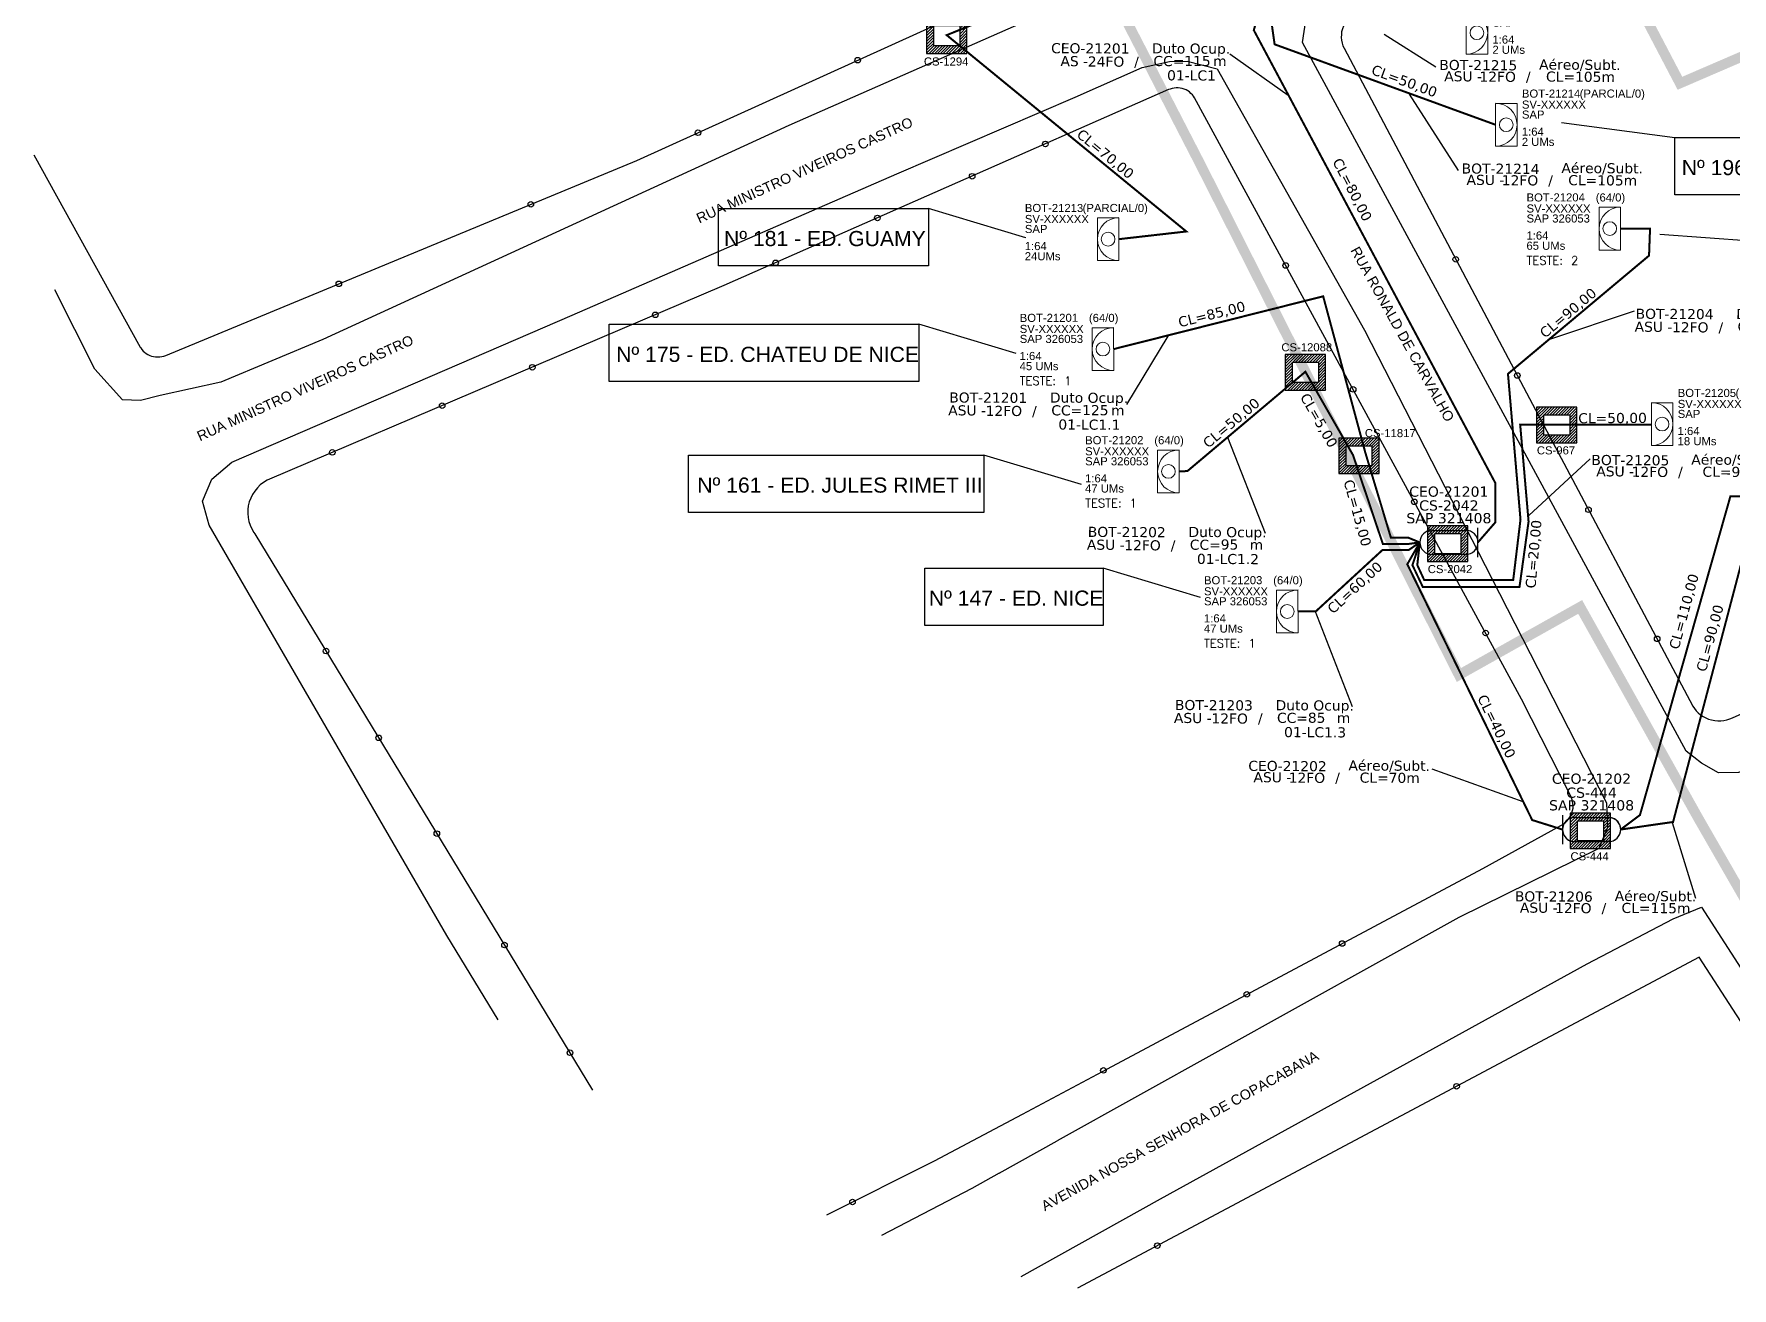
# Model space of a CAD drawing. Extents: x 31872 to 38560, y -10719 to -1519.
# Drawn here: x 33654 to 35336, y -10719 to -9476 of the extents above; entities that cross this region are included whole.
import ezdxf
from ezdxf.enums import TextEntityAlignment as Align

# ---------------------------------------------------------------- set-up
doc = ezdxf.new("R2010")
doc.units = ezdxf.units.DM
doc.header["$MEASUREMENT"] = 0
doc.header["$PDMODE"] = 33
doc.header["$PDSIZE"] = 1e-05
for name, color, linetype in [('10.0-Cartográfico', 252, 'Continuous'), ('10.1-Caixas Subterrâneas', 5, 'Continuous'), ('20.4-CEOS', 1, 'Continuous'), ('20.5-CEO', 1, 'Continuous'), ('CAP a instalar', 1, 'Continuous'), ('celulas gpon', 7, 'Continuous'), ('label_cabos', 7, 'Continuous'), ('Legenda', 1, 'Continuous'), ('Segmento de Logradouro Texto', 238, 'Continuous')]:
    doc.layers.add(name, color=color, linetype=linetype)
doc.layers.add("20.0-LEGENDA DOS CDO'S", color=1, linetype='Continuous', lineweight=0)
doc.layers.add('20.1-CDO_INTERIOR', color=1, linetype='Continuous', lineweight=0)
doc.layers.add('EXTRA', color=50, linetype='Continuous', plot=False)
doc.styles.add('ARIAL', font='arial.ttf')
doc.styles.add('DIGICADE', font='arial.ttf')
doc.styles.add('ROMANS', font='romans.shx')
doc.styles.add('siredit', font='verdana.ttf')
doc.linetypes.add('FENCELINE1', pattern='A,0.25,-0.1,[133,ltypeshp.shx,S=0.1,R=0,X=-0.1,Y=0],-0.1,1', length=1.45)
doc.dimstyles.new('CC', dxfattribs={"dimtxt": 1, "dimasz": 2, "dimexe": 0.18, "dimexo": 0.0625, "dimgap": 0.09, "dimtad": 0, "dimdec": 0, "dimrnd": 1, "dimzin": 0, "dimdsep": 46, "dimtxsty": 'siredit', "dimblk": 'NONE', "dimcen": 0, "dimse1": 1, "dimse2": 1, "dimsd1": 1, "dimsd2": 1, "dimclrt": 7, "dimadec": 0, "dimazin": 0, "dimtfac": 1, "dimtdec": 0, "dimtofl": 0, "dimtmove": 0, "dimatfit": 3, "dimfxl": 0, "dimtolj": 1, "dimtzin": 0, "dimarcsym": 0})
doc.dimstyles.new('CL', dxfattribs={"dimtxt": 1, "dimasz": 2, "dimexe": 0.18, "dimexo": 0.0625, "dimgap": 0.09, "dimtad": 0, "dimdec": 0, "dimrnd": 1, "dimzin": 0, "dimdsep": 46, "dimtxsty": 'siredit', "dimblk": 'NONE', "dimcen": 0, "dimse1": 1, "dimse2": 1, "dimsd1": 1, "dimsd2": 1, "dimclrt": 7, "dimadec": 0, "dimazin": 0, "dimtfac": 1, "dimtdec": 0, "dimtofl": 0, "dimtmove": 0, "dimatfit": 3, "dimfxl": 0, "dimtolj": 1, "dimtzin": 0, "dimarcsym": 0})

# ---------------------------------------------------------------- blocks, each defined once
blk = doc.blocks.new('DV')
at = {"linetype": 'Continuous'}
blk.add_circle((0, 0), 0.00000275, dxfattribs=at)
blk = doc.blocks.new('CDOI_CT_ESQ')
at = {"layer": '20.1-CDO_INTERIOR', "color": 8, "lineweight": 18}
blk.add_lwpolyline([(-2.12, -2.13), (-2.12, 2.12), (0, 2.12), (0.01, -2.13)], close=True, dxfattribs=at)
blk.add_circle((-1.06, 0), 0.68, dxfattribs=at)
blk.add_arc((0.01, 0), 2.13, 90.0276, 270.0276, dxfattribs=at)
at = {"layer": "20.0-LEGENDA DOS CDO'S", "color": 8, "style": 'ARIAL'}
for tag, p in [('CDO_N', (-9.3, 2.69)), ('SURVEY', (-9.3, 1.6)), ('SAP', (-9.3, 0.61)), ('1:XX', (-9.31, -1.08)), ('UMS', (-9.31, -2.09))]:
    blk.add_attdef(tag, p, '', height=0.8, rotation=359.9724, dxfattribs=at)
blk.add_attdef('FIBRAS_UTILIZADAS', text='', height=0.8, rotation=359.9724, dxfattribs=at).set_placement((-1.59, 2.69), align=Align.CENTER)
blk = doc.blocks.new('CDOI_CT_DRT')
at = {"layer": '20.1-CDO_INTERIOR', "color": 8, "lineweight": 18}
blk.add_lwpolyline([(2.13, -2.13), (2.13, 2.12), (0, 2.12), (0, -2.13)], close=True, dxfattribs=at)
blk.add_circle((1.06, 0), 0.68, dxfattribs=at)
blk.add_arc((0, 0), 2.13, 269.9724, 89.9724, dxfattribs=at)
at = {"layer": "20.0-LEGENDA DOS CDO'S", "color": 8, "style": 'ARIAL'}
for tag, p in [('CDO_N', (2.61, 2.69)), ('SURVEY', (2.61, 1.6)), ('SAP', (2.61, 0.61)), ('1:XX', (2.6, -1.08)), ('UMS', (2.6, -2.09))]:
    blk.add_attdef(tag, p, '', height=0.8, rotation=359.9724, dxfattribs=at)
blk.add_attdef('FIBRAS_UTILIZADAS', text='', height=0.8, rotation=359.9724, dxfattribs=at).set_placement((10.32, 2.69), align=Align.CENTER)
blk = doc.blocks.new('Inst CDOI-64')
at = {"layer": '20.1-CDO_INTERIOR', "color": 1, "lineweight": 18}
blk.add_lwpolyline([(-2.12, -2.13), (-2.12, 2.12), (0, 2.12), (0.01, -2.13)], close=True, dxfattribs=at)
blk.add_circle((-1.06, 0), 0.68, dxfattribs=at)
blk.add_arc((0.01, 0), 2.13, 90.0276, 270.0276, dxfattribs=at)
at = {"layer": "20.0-LEGENDA DOS CDO'S", "style": 'ARIAL'}
for tag, p, rotation in [('FID', (-9.3, 2.69), 0.118), ('SURVEY', (-9.3, 1.6), 359.9724), ('SAP', (-9.3, 0.61), 359.9724), ('1:XX', (-9.31, -1.08), 359.9724), ('UMS', (-9.31, -2.09), 359.9724)]:
    blk.add_attdef(tag, p, '', height=0.8, rotation=rotation, dxfattribs=at)
at = {"layer": "20.0-LEGENDA DOS CDO'S"}
for tag, p, style, flags in [('ID_ATIVIDADE', (-9.3, 3.78), 'ARIAL', 3), ('FATOR', (-1.5, 3.78), 'ARIAL', 1), ('QTDE', (-9.18, -3.66), 'DIGICADE', 3)]:
    blk.add_attdef(tag, p, '', height=0.8, rotation=0.118, dxfattribs=dict(at, style=style, flags=flags))
at = {"layer": "20.0-LEGENDA DOS CDO'S", "style": 'ARIAL'}
blk.add_attdef('FIBRAS_UTILIZADAS', text='', height=0.8, rotation=359.9724, dxfattribs=at).set_placement((-0.99, 2.69), align=Align.CENTER)
blk = doc.blocks.new('Teste  FTTH')
at = {"color": 0, "lineweight": 0, "style": 'ROMANS'}
for tag, p in [('TESTE', (-2.302, -0.29)), ('QTDE', (0.212, -0.29))]:
    blk.add_attdef(tag, p, '', height=0.48, dxfattribs=at)
for tag, p, flags in [('FID', (-2.227, -1.253), 1), ('FATOR', (-2.227, -2.028), 3), ('ID_ATIVIDADE', (-2.227, -2.716), 3)]:
    blk.add_attdef(tag, p, '', height=0.48, dxfattribs=dict(at, flags=flags))
blk = doc.blocks.new('*X32')
at = {"color": 0, "linetype": 'Continuous'}
for p, q in [((-1.25, 0.34099), (-0.49099, 1.1)), ((-1.25, 0.517767), (-0.667767, 1.1)), ((-1.25, 0.694544), (-0.844544, 1.1)), ((-1.25, 0.87132), (-1.02132, 1.1)), ((-1.25, 1.048097), (-1.198097, 1.1)), ((-0.789214, 0.625), (-0.314214, 1.1)), ((-0.612437, 0.625), (-0.137437, 1.1)), ((-0.43566, 0.625), (0.03934, 1.1)), ((-0.258883, 0.625), (0.216117, 1.1)), ((-0.082107, 0.625), (0.392893, 1.1)), ((0.09467, 0.625), (0.56967, 1.1)), ((0.271447, 0.625), (0.746447, 1.1)), ((0.448223, 0.625), (0.923223, 1.1)), ((0.625, 0.625), (1.1, 1.1)), ((0.801777, 0.625), (1.25, 1.073223)), ((-1.25, 0.164214), (-0.8035, 0.610714)), ((-1.25, -0.012563), (-0.8035, 0.433937)), ((-1.25, -0.18934), (-0.8035, 0.25716)), ((-1.25, -0.366117), (-0.8035, 0.080383)), ((0.8035, 0.449947), (1.25, 0.896447)), ((0.8035, 0.27317), (1.25, 0.71967)), ((0.8035, 0.096393), (1.25, 0.542893)), ((0.8035, -0.080383), (1.25, 0.366117)), ((0.8035, -0.25716), (1.25, 0.18934)), ((0.8035, -0.433937), (1.25, 0.012563)), ((-1.25, -0.542893), (-0.8035, -0.096393)), ((-1.25, -0.71967), (-0.8035, -0.27317)), ((-1.25, -0.896447), (-0.8035, -0.449947)), ((-1.25, -1.073223), (-0.801777, -0.625)), ((-1.1, -1.1), (-0.625, -0.625)), ((-0.923223, -1.1), (-0.448223, -0.625)), ((-0.746447, -1.1), (-0.271447, -0.625)), ((-0.56967, -1.1), (-0.09467, -0.625)), ((-0.392893, -1.1), (0.082107, -0.625)), ((-0.216117, -1.1), (0.258883, -0.625)), ((-0.03934, -1.1), (0.43566, -0.625)), ((0.137437, -1.1), (0.612437, -0.625)), ((0.314214, -1.1), (0.789214, -0.625)), ((0.49099, -1.1), (1.25, -0.34099)), ((0.667767, -1.1), (1.25, -0.517767)), ((0.8035, -0.610714), (1.25, -0.164214)), ((0.844544, -1.1), (1.25, -0.694544)), ((1.02132, -1.1), (1.25, -0.87132)), ((1.198097, -1.1), (1.25, -1.048097))]:
    blk.add_line(p, q, dxfattribs=at)
blk = doc.blocks.new('MANHOLE_MQ')
at = {"color": 0, "linetype": 'Continuous'}
for p, q in [((0.00000623, 0.00000569), (-0.00000627, 0.00000569)), ((-0.00000627, 0.00000569), (-0.00000627, -0.00000531)), ((0.00000623, -0.00000531), (0.00000623, 0.00000569)), ((-0.00000404, 0.00000331), (0.00000399, 0.00000331)), ((-0.00000404, -0.00000294), (-0.00000404, 0.00000331)), ((0.00000399, 0.00000331), (0.00000399, -0.00000294)), ((0.00000399, -0.00000294), (-0.00000404, -0.00000294)), ((0.00000399, -0.00000294), (0.00000399, -0.00000294)), ((-0.00000627, -0.00000531), (0.00000623, -0.00000531))]:
    blk.add_line(p, q, dxfattribs=at)
at = {"color": 0, "linetype": 'Continuous', "xscale": 5e-06, "yscale": 5e-06, "zscale": 1e-05}
blk.add_blockref('*X32', (-0.00000002, 0.00000019), dxfattribs=at)
blk = doc.blocks.new('_None')
blk = doc.blocks.new('*U244')
at = {"layer": '20.5-CEO'}
for p, q in [((-1.56, 1.26), (1.8, 1.26)), ((1.8, -1.13), (-1.56, -1.13))]:
    blk.add_line(p, q, dxfattribs=at)
blk.add_lwpolyline([(3, -1.38), (3, 1.51)], dxfattribs=at)
for centre, start, end in [((-1.56, 0.07), 90, 270), ((1.8, 0.07), 270, 90)]:
    blk.add_arc(centre, 1.2, start, end, dxfattribs=at)
at = {"layer": '20.5-CEO', "color": 7, "style": 'siredit'}
for tag, p in [('FID', (0.11, 5.61)), ('LOCAL', (0.12, 4.23)), ('SAP', (0.12, 2.97)), ('FIBRAS_RESERVA', (0.12, -1.94))]:
    blk.add_attdef(tag, text='', height=1.01, dxfattribs=at).set_placement(p, align=Align.TOP_CENTER)
for tag, flags, p in [('ID_ATIVIDADE', 3, (0.11, -3.51)), ('FATOR', 1, (0.11, -4.82))]:
    blk.add_attdef(tag, text='', height=1.01, dxfattribs=dict(at, flags=flags)).set_placement(p, align=Align.TOP_CENTER)
at = {"layer": '20.5-CEO', "color": 7, "style": 'siredit', "flags": 3}
blk.add_attdef('QTDE', (-4.88, -7.06), '', height=1.01, dxfattribs=at)
blk = doc.blocks.new('*U246')
at = {"layer": '20.5-CEO'}
for p, q in [((-1.56, 1.26), (1.8, 1.26)), ((1.8, -1.13), (-1.56, -1.13))]:
    blk.add_line(p, q, dxfattribs=at)
blk.add_lwpolyline([(-2.75, 1.51), (-2.75, -1.38)], dxfattribs=at)
for centre, start, end in [((-1.56, 0.07), 90, 270), ((1.8, 0.07), 270, 90)]:
    blk.add_arc(centre, 1.2, start, end, dxfattribs=at)
at = {"layer": '20.5-CEO', "color": 7, "style": 'siredit'}
for tag, p in [('FID', (0.11, 5.61)), ('LOCAL', (0.12, 4.23)), ('SAP', (0.12, 2.97)), ('FIBRAS_RESERVA', (0.12, -1.94))]:
    blk.add_attdef(tag, text='', height=1.01, dxfattribs=at).set_placement(p, align=Align.TOP_CENTER)
for tag, flags, p in [('ID_ATIVIDADE', 3, (0.11, -3.51)), ('FATOR', 1, (0.11, -4.82))]:
    blk.add_attdef(tag, text='', height=1.01, dxfattribs=dict(at, flags=flags)).set_placement(p, align=Align.TOP_CENTER)
at = {"layer": '20.5-CEO', "color": 7, "style": 'siredit', "flags": 3}
blk.add_attdef('QTDE', (-4.88, -7.06), '', height=1.01, dxfattribs=at)
blk = doc.blocks.new('Inst CB DT OCUP CFOA-SM-ASU-120-S-12')
at = {"layer": 'label_cabos', "color": 0, "style": 'siredit'}
for tag, flags, p in [('ID_ATIVIDADE', 3, (1.31, 2.67)), ('FATOR', 1, (11.56, 2.55))]:
    blk.add_attdef(tag, text='', height=1, rotation=359.69, dxfattribs=dict(at, flags=flags)).set_placement(p, align=Align.MIDDLE_CENTER)
for tag, p in [('DESTINO_CABO', (3.13, 1.26)), ('TIPO_CABO', (13.11, 1.24)), ('TIPO_CABO', (1.26, 0)), ('CABO', (4.69, -0.05)), ('/', (7.71, -0.05)), ('LANCE', (10.91, 0)), ('UND', (15.96, 0)), ('FID', (13.15, -1.41))]:
    blk.add_attdef(tag, text='', height=1, rotation=359.69, dxfattribs=at).set_placement(p, align=Align.MIDDLE_CENTER)
blk.add_attdef('QTDE', (12.43, -0.47), '', height=1, rotation=359.69, dxfattribs=at)
blk = doc.blocks.new('Inst CB DT OCUP CFOA-SM-AS-80-TS-24')
at = {"layer": 'label_cabos', "color": 0, "style": 'siredit'}
for tag, flags, p in [('ID_ATIVIDADE', 3, (1.31, 2.67)), ('FATOR', 1, (11.56, 2.55))]:
    blk.add_attdef(tag, text='', height=1, rotation=359.69, dxfattribs=dict(at, flags=flags)).set_placement(p, align=Align.MIDDLE_CENTER)
for tag, p in [('DESTINO_CABO', (3.13, 1.26)), ('TIPO_CABO', (13.11, 1.24)), ('TIPO_CABO', (1.76, 0)), ('CABO', (4.69, -0.05)), ('/', (7.71, -0.05)), ('LANCE', (10.91, 0)), ('UND', (15.96, 0)), ('FID', (13.15, -1.41))]:
    blk.add_attdef(tag, text='', height=1, rotation=359.69, dxfattribs=at).set_placement(p, align=Align.MIDDLE_CENTER)
blk.add_attdef('QTDE', (12.43, -0.47), '', height=1, rotation=359.69, dxfattribs=at)
blk = doc.blocks.new('LEGENDA DOS CABOS')
at = {"layer": 'EXTRA', "style": 'siredit'}
for tag, p in [('ID', (4.6, 0.97)), ('XX', (9.03, 0.97))]:
    blk.add_attdef(tag, text='', height=0.48, rotation=359.69, dxfattribs=at).set_placement(p, align=Align.MIDDLE_CENTER)
at = {"layer": 'Legenda', "color": 7, "style": 'siredit'}
for tag, p in [('TIPO_CABO', (1.31, 0)), ('CABO', (4.69, -0.05)), ('/', (6.81, -0.05)), ('METROS', (10.03, -0.05))]:
    blk.add_attdef(tag, text='', height=0.8, rotation=359.69, dxfattribs=at).set_placement(p, align=Align.MIDDLE_CENTER)

msp = doc.modelspace()

# ---------------------------------------------------------------- linework, layer by layer
at = {"color": 3}
for points in [[(35279.2, -9579.1), (35578.2, -9579.1), (35578.2, -9635.9), (35279.2, -9635.9)], [(34332.1, -9649.4), (34539.9, -9649.4), (34539.9, -9706.2), (34332.1, -9706.2)], [(34223.8, -9764), (34530.5, -9764), (34530.5, -9820.8), (34223.8, -9820.8)], [(34302.2, -9893.6), (34594.9, -9893.6), (34594.9, -9950.4), (34302.2, -9950.4)], [(34536.2, -10005.6), (34712.8, -10005.6), (34712.8, -10062.4), (34536.2, -10062.4)]]:
    msp.add_lwpolyline(points, close=True, dxfattribs=at)
at = {"color": 8}
for points in [[(35167.8, -10250.1), (35167.8, -10278.9)], [(35179.8, -10252.5), (35213.7, -10252.6)], [(35179.8, -10276.5), (35213.3, -10276.5)]]:
    msp.add_lwpolyline(points, dxfattribs=at)
for centre, start, end in [((35179.8, -10264.5), 89.9874, 270.0003), ((35213.4, -10264.5), 269.6848, 91.416)]:
    msp.add_arc(centre, 12, start, end, dxfattribs=at)
msp.add_point((35026.5, -9980.1))
at = {"layer": '10.0-Cartográfico'}
for points in [[(36119.6, -9878.2), (35470, -10160.8), (35342.2, -10208), (35322.2, -10208.3), (35305.5, -10198.7), (35290.1, -10186.8), (34910.3, -9484.8), (34913.6, -9463), (34914.6, -9449.9), (34921.5, -9435.6), (35112.8, -9346.8), (35540.5, -9174.4), (35618.2, -9142.6)], [(35671.4, -9160.1), (35224.3, -9346.9), (34965.2, -9454.6), (34962.5, -9456), (34960, -9457.7), (34957.7, -9459.5), (34955.6, -9461.6), (34953.7, -9463.8), (34952.1, -9466.2), (34950.8, -9468.8), (34949.9, -9471.5), (34949.1, -9474.2), (34948.8, -9477), (34948.7, -9479.9), (34948.9, -9482.7), (34949.6, -9485.5), (34950.4, -9488.2), (34951.5, -9490.5)], [(34690.7, -9171.9), (34713.9, -9214.2), (34787.3, -9338), (34792.7, -9356.1), (34793.9, -9371.5), (34791.1, -9390.7), (34753, -9412.3), (34401.5, -9567), (33940.2, -9779), (33839.1, -9821.4), (33779.2, -9834.6), (33759.5, -9839.6), (33741.9, -9838.8), (33714.5, -9808.4), (33674.7, -9729.9)], [(33654.1, -9596.2), (33759.3, -9786.6), (33759.8, -9787.4), (33760.9, -9789), (33762.2, -9790.5), (33763.5, -9791.8), (33765.2, -9793), (33766.9, -9794), (33768.8, -9794.9), (33770.6, -9795.6), (33772.6, -9796), (33774.6, -9796.4), (33776.7, -9796.4), (33778.7, -9796.3), (33780.7, -9796), (33782.7, -9795.6), (33784.6, -9794.9), (34251.1, -9601.8), (34752.7, -9374.1)], [(34951.5, -9490.5), (35138, -9843.1), (35296.8, -10142.2), (35298.4, -10144.6), (35300.2, -10146.9), (35302.3, -10149), (35304.6, -10150.9), (35307, -10152.5), (35309.8, -10153.9), (35312.5, -10155.1), (35315.5, -10155.9), (35318.5, -10156.5), (35321.5, -10156.8), (35324.5, -10156.7), (35327.6, -10156.4), (35330.6, -10155.9), (35333.5, -10155), (35336, -10154), (36145.3, -9792.9)], [(33850.1, -9900.7), (34187.1, -9755), (34508.6, -9614.9), (34685.1, -9539.1), (34751.6, -9509.7), (34778.7, -9503.7), (34796.1, -9503.5), (34825.9, -9511.1), (34971.8, -9769.7), (35097.8, -10015.9), (35211.4, -10238.1), (35212.3, -10262.4), (35203.8, -10283.2), (35065.3, -10351.5), (34667.5, -10573)], [(34712.2, -10504), (35088.9, -10303.1), (35166.3, -10260.6), (35168.4, -10259.3), (35170.5, -10257.8), (35172.2, -10256.1), (35173.8, -10254.3), (35175.2, -10252.3), (35176.3, -10250.2), (35177.1, -10247.9), (35177.8, -10245.7), (35178.2, -10243.3), (35178.3, -10241), (35178.1, -10238.6), (35177.7, -10236.3), (35177, -10234), (35176, -10231.6), (35127.3, -10135.4), (34803.5, -9539.8), (34802.5, -9538.2), (34801.3, -9536.6), (34799.9, -9535.3), (34798.5, -9533.9), (34796.8, -9532.9), (34795, -9531.9), (34793.2, -9531.1), (34791.2, -9530.5), (34789.2, -9530.1), (34787.2, -9529.9), (34785.1, -9529.9), (34783.1, -9530), (34781.2, -9530.4), (34779.2, -9531.1), (34777.7, -9531.6), (34337.4, -9725.7), (33885.1, -9918.4), (33881.6, -9920.6), (33878.3, -9923.1), (33875.4, -9926.1), (33872.8, -9929.2), (33870.7, -9932.5), (33868.8, -9936.1), (33867.4, -9939.8), (33866.4, -9943.7), (33865.9, -9947.6), (33865.8, -9951.5), (33866.2, -9955.4), (33866.9, -9959.3), (33868.1, -9963.1), (33869.8, -9966.7), (33871.8, -9970.2), (33872.9, -9971.7)], [(34113.9, -10453.1), (34063, -10369.3), (33827.6, -9963.1), (33821.1, -9939.1), (33830.4, -9917.4), (33850.1, -9900.7)], [(33872.9, -9971.7), (34207.3, -10522.5)], [(34631.6, -10707.1), (34769.6, -10630.3), (35192.2, -10397.4), (35277.4, -10352.8), (35305.5, -10341.4), (35478, -10609.2)], [(35452.5, -10621.4), (35303.1, -10390.9), (34687.5, -10718.7)], [(34632.9, -10546.3), (34712.2, -10504)], [(34439.2, -10646.1), (34545.8, -10592.7), (34632.9, -10546.3)], [(34610.1, -10605), (34667.5, -10573)], [(34610.1, -10605), (34582.9, -10620.1), (34493.4, -10666.7)]]:
    msp.add_lwpolyline(points, dxfattribs=at)
at = {"layer": 'CAP a instalar', "color": 8, "linetype": 'FENCELINE1', "ltscale": 5, "const_width": 2}
for points in [[(34960.1, -9217), (34941.3, -9248.6), (34893.5, -9248.6), (34893.6, -9342.1), (34558, -9477.6), (34795.3, -9672.1), (34728.5, -9679.7)], [(34878.3, -9455.4), (34882.7, -9486.7), (35101.5, -9566.4)], [(35026.5, -9980.1), (35019.2, -10002.6), (35029.5, -10024.3), (35125.2, -10024.3), (35134.2, -9959.4), (35125.9, -9863.5), (35255.8, -9863.5)], [(35225.3, -10264.5), (35244.5, -10250.1), (35334.1, -9934.3), (35518.5, -9934.3)], [(35026.5, -9980.1), (35014.1, -10001.7), (35137.8, -10255.1), (35167.8, -10264.5)], [(35225.3, -10264.5), (35277.3, -10257), (35345.3, -9999.1), (35364.1, -9999.1)]]:
    msp.add_lwpolyline(points, dxfattribs=at)
at = {"layer": 'CAP a instalar', "ltscale": 5, "const_width": 2}
for points in [[(35084, -9980.1), (35101.2, -9960.3), (35101.2, -9921.1), (35101.2, -9921.1), (34862.1, -9472.7), (34899.7, -9342.3), (34899.6, -9253.2), (34940.4, -9253.2), (34960.1, -9217)], [(35026.5, -9980.1), (35024, -10002.5), (35030.8, -10017.2), (35119, -10017.2), (35126.2, -9957.4), (35113.8, -9813.1), (35113.8, -9813.1), (35253.5, -9696), (35254.5, -9669.3), (35225.2, -9669.3)], [(35026.5, -9980.1), (35015.3, -9975.5), (34997.9, -9975.5), (34972.5, -9891), (34930.8, -9736.3), (34930.8, -9736.3), (34723.3, -9788.6)], [(35026.5, -9980.1), (35015.3, -9981.6), (34989.9, -9981.6), (34960.3, -9893.5), (34913.2, -9811), (34796.4, -9909.4), (34788.1, -9909.8)], [(35026.5, -9980.1), (35015.3, -9987.7), (34989.4, -9987.7), (34923.4, -10048.5), (34905.9, -10048.5)]]:
    msp.add_lwpolyline(points, dxfattribs=at)
at = {"layer": 'celulas gpon', "color": 116, "linetype": 'Continuous', "lineweight": 200, "const_width": 10}
msp.add_lwpolyline([(34555.7, -8847.5), (34410, -8917.9), (34604.7, -9310.3), (34646.8, -9290.2), (34807.8, -9602.9), (35065.2, -10111.4), (35185.3, -10044), (35302.1, -10253), (35400.1, -10423.4), (35861, -10226.5), (35665, -9872.9), (35450.9, -9453.3), (35284.1, -9525.3), (35156.2, -9281.2), (34861.8, -9416.1), (34555.7, -8847.5)], dxfattribs=at)

# ---------------------------------------------------------------- block references
at = {"color": 0, "lineweight": 0, "xscale": 10, "yscale": 10, "zscale": 10}
for p, values in [((35225.2, -9669.3), {'FIBRAS_UTILIZADAS': '(64/0)', 'SURVEY': 'SV-XXXXXX', 'SAP': 'SAP 326053', '1:XX': '1:64', 'UMS': '65 UMs', 'FID': 'BOT-21204'}), ((34723.3, -9788.6), {'FIBRAS_UTILIZADAS': '(64/0)', 'SURVEY': 'SV-XXXXXX', 'SAP': 'SAP 326053', '1:XX': '1:64', 'UMS': '45 UMs', 'FID': 'BOT-21201'}), ((34788.1, -9909.8), {'FIBRAS_UTILIZADAS': '(64/0)', 'SURVEY': 'SV-XXXXXX', 'SAP': 'SAP 326053', '1:XX': '1:64', 'UMS': '47 UMs', 'FID': 'BOT-21202'}), ((34905.8, -10048.5), {'FIBRAS_UTILIZADAS': '(64/0)', 'SURVEY': 'SV-XXXXXX', 'SAP': 'SAP 326053', '1:XX': '1:64', 'UMS': '47 UMs', 'FID': 'BOT-21203'})]:
    msp.add_blockref('Inst CDOI-64', p, dxfattribs=at).add_auto_attribs(values)
at = {"layer": '10.0-Cartográfico', "xscale": 1000000, "yscale": 1000000, "zscale": 1000000}
for p in [(34469.9, -9502.4), (34311.7, -9574.3), (34655.7, -9585.4), (34583.2, -9617.4), (34146.2, -9645.2), (34489.4, -9658.7), (34388.6, -9703.1), (35062.1, -9699.7), (34893.7, -9705.8), (33956, -9723.9), (34269.4, -9754.7), (34147.6, -9806.6), (35123, -9814.8), (34960.5, -9828.5), (34058.4, -9844.6), (33949.6, -9890.9), (35021, -9939.9), (35193.5, -9947.7), (35091.7, -10069.8), (33943.4, -10087.7), (35261.5, -10075.6), (33995.5, -10173.7), (34053.1, -10268.5), (34949.6, -10377.4), (34120.1, -10378.9), (34855.2, -10427.7), (34184.9, -10485.6), (34713.2, -10503.1), (35062.9, -10518.8), (34464.7, -10633.4), (34766.6, -10676.6)]:
    msp.add_blockref('DV', p, dxfattribs=at)
at = {"layer": '10.1-Caixas Subterrâneas', "color": 30, "xscale": 3197875.543111582, "yscale": 3197875.543111582, "zscale": 3197875.543111582}
for p, rotation in [((34558, -9477.6), 180.000000000063), ((34913.2, -9811), 180.000000000063), ((35162.1, -9863.2), 180.0000000000631), ((34966.2, -9893.7), 180.000000000063), ((35054.1, -9980.8), 180.0000000000631), ((35195.4, -10265.2), 180.0000000000631)]:
    msp.add_blockref('MANHOLE_MQ', p, dxfattribs=dict(at, rotation=rotation))
at = {"layer": "20.0-LEGENDA DOS CDO'S", "lineweight": 0, "xscale": 17.50499999999992, "yscale": 17.50499999999992, "zscale": 17.50499999999992, "rotation": 0.004078562105398201}
for p, values in [((35172.5, -9699.9), {'TESTE': 'TESTE:', 'QTDE': '2'}), ((34670.6, -9819.1), {'TESTE': 'TESTE:', 'QTDE': '1'}), ((34735.4, -9940.3), {'TESTE': 'TESTE:', 'QTDE': '1'}), ((34853.1, -10079.1), {'TESTE': 'TESTE:', 'QTDE': '1'})]:
    msp.add_blockref('Teste  FTTH', p, dxfattribs=at).add_auto_attribs(values)
at = {"layer": '20.1-CDO_INTERIOR', "xscale": 10, "yscale": 10, "zscale": 10}
for name, p, values in [('CDOI_CT_DRT', (35072.4, -9475.2), {'CDO_N': 'BOT-21215', 'FIBRAS_UTILIZADAS': '        (PARCIAL/0)', 'SURVEY': 'SV-XXXXXX', 'SAP': 'SAP', '1:XX': '1:64', 'UMS': '2 UMs'}), ('CDOI_CT_DRT', (35101.5, -9566.4), {'CDO_N': 'BOT-21214', 'FIBRAS_UTILIZADAS': '        (PARCIAL/0)', 'SURVEY': 'SV-XXXXXX', 'SAP': 'SAP', '1:XX': '1:64', 'UMS': '2 UMs'}), ('CDOI_CT_ESQ', (34728.4, -9679.7), {'CDO_N': 'BOT-21213', 'FIBRAS_UTILIZADAS': '        (PARCIAL/0)', 'SURVEY': 'SV-XXXXXX', 'SAP': 'SAP', '1:XX': '1:64', 'UMS': '24UMs'}), ('CDOI_CT_DRT', (35255.8, -9862.9), {'CDO_N': 'BOT-21205', 'FIBRAS_UTILIZADAS': '        (PARCIAL/0)', 'SURVEY': 'SV-XXXXXX', 'SAP': 'SAP', '1:XX': '1:64', 'UMS': '18 UMs'})]:
    msp.add_blockref(name, p, dxfattribs=at).add_auto_attribs(values)
at = {"layer": '20.5-CEO', "color": 0, "lineweight": 0}
ref = msp.add_blockref('*U244', (35054.1, -9980.8), dxfattribs=dict(at, xscale=10, yscale=10, zscale=10))
ref.add_attrib('LOCAL', 'CS-2042', dxfattribs={"color": 7, "height": 10.14, "style": 'siredit'}).set_placement((35055.3, -9938.4), align=Align.TOP_CENTER)
ref.add_attrib('SAP', 'SAP 321408', dxfattribs={"color": 7, "height": 10.14, "style": 'siredit'}).set_placement((35055.3, -9951), align=Align.TOP_CENTER)
ref.add_attrib('FID', 'CEO-21201', dxfattribs={"layer": '20.4-CEOS', "color": 7, "height": 10.1, "style": 'siredit'}).set_placement((35055.2, -9924.7), align=Align.TOP_CENTER)
at = {"layer": '20.5-CEO', "color": 8, "lineweight": 0}
ref = msp.add_blockref('*U246', (35195.4, -10265.2), dxfattribs=dict(at, xscale=10, yscale=10, zscale=10))
ref.add_attrib('LOCAL', 'CS-444', dxfattribs={"color": 8, "height": 10.14, "style": 'siredit'}).set_placement((35196.6, -10222.9), align=Align.TOP_CENTER)
ref.add_attrib('SAP', 'SAP 321408', dxfattribs={"color": 8, "height": 10.14, "style": 'siredit'}).set_placement((35196.6, -10235.4), align=Align.TOP_CENTER)
ref.add_attrib('FID', 'CEO-21202', dxfattribs={"layer": '20.4-CEOS', "color": 8, "height": 10.1, "style": 'siredit'}).set_placement((35196.5, -10209.1), align=Align.TOP_CENTER)
at = {"layer": 'label_cabos', "color": 0, "lineweight": 0}
ref = msp.add_blockref('Inst CB DT OCUP CFOA-SM-AS-80-TS-24', (34668.9, -9503.3), dxfattribs=dict(at, xscale=10, yscale=10, zscale=10))
ref.add_attrib('DESTINO_CABO', 'CEO-21201', dxfattribs={"color": 0, "height": 10, "rotation": 359.69, "style": 'siredit'}).set_placement((34700.2, -9490.7), align=Align.MIDDLE_CENTER)
ref.add_attrib('CABO', '24FO', dxfattribs={"color": 0, "height": 10, "rotation": 359.69, "style": 'siredit'}).set_placement((34715.8, -9503.8), align=Align.MIDDLE_CENTER)
ref.add_attrib('TIPO_CABO', 'Duto Ocup.', dxfattribs={"color": 0, "height": 10, "rotation": 359.69, "style": 'siredit'}).set_placement((34800, -9490.9), align=Align.MIDDLE_CENTER)
ref.add_attrib('/', '/', dxfattribs={"color": 0, "height": 10, "rotation": 359.69, "style": 'siredit'}).set_placement((34746, -9503.8), align=Align.MIDDLE_CENTER)
ref.add_attrib('TIPO_CABO', 'AS - ', dxfattribs={"color": 0, "height": 10, "rotation": 359.69, "style": 'siredit'}).set_placement((34686.5, -9503.4), align=Align.MIDDLE_CENTER)
ref.add_attrib('FID', '01-LC1', dxfattribs={"color": 0, "height": 10, "rotation": 359.69, "style": 'siredit'}).set_placement((34800.4, -9517.5), align=Align.MIDDLE_CENTER)
ref.add_attrib('LANCE', 'CC=', dxfattribs={"color": 0, "height": 10, "rotation": 359.69, "style": 'siredit'}).set_placement((34778, -9503.3), align=Align.MIDDLE_CENTER)
ref.add_attrib('QTDE', '115', (34793.2, -9508.1), dxfattribs={"color": 0, "height": 10, "rotation": 359.69, "style": 'siredit'})
ref.add_attrib('UND', 'm', dxfattribs={"color": 0, "height": 10, "rotation": 359.69, "style": 'siredit'}).set_placement((34828.5, -9503.3), align=Align.MIDDLE_CENTER)
ref = msp.add_blockref('LEGENDA DOS CABOS', (35042, -9523.6), dxfattribs=dict(at, xscale=10, yscale=10, zscale=10))
ref.add_attrib('ID', 'BOT-21215', dxfattribs={"color": 0, "height": 10, "rotation": 359.69, "style": 'siredit'}).set_placement((35084.4, -9507.3), align=Align.MIDDLE_CENTER)
ref.add_attrib('CABO', '12FO', dxfattribs={"color": 0, "height": 10, "rotation": 359.69, "style": 'siredit'}).set_placement((35103.6, -9518.8), align=Align.MIDDLE_CENTER)
ref.add_attrib('METROS', 'CL=105m', dxfattribs={"color": 0, "height": 10, "rotation": 359.69, "style": 'siredit'}).set_placement((35185.6, -9518.8), align=Align.MIDDLE_CENTER)
ref.add_attrib('XX', 'Aéreo/Subt.', dxfattribs={"color": 0, "height": 10, "rotation": 359.69, "style": 'siredit'}).set_placement((35185, -9506.9), align=Align.MIDDLE_CENTER)
ref.add_attrib('/', '/', dxfattribs={"color": 0, "height": 10, "rotation": 359.69, "style": 'siredit'}).set_placement((35133.9, -9518.8), align=Align.MIDDLE_CENTER)
ref.add_attrib('TIPO_CABO', 'ASU -', dxfattribs={"color": 0, "height": 10, "rotation": 359.69, "style": 'siredit'}).set_placement((35069.4, -9518.4), align=Align.MIDDLE_CENTER)
ref = msp.add_blockref('LEGENDA DOS CABOS', (35064.1, -9626.2), dxfattribs=dict(at, xscale=10, yscale=10, zscale=10))
ref.add_attrib('ID', 'BOT-21214', dxfattribs={"color": 0, "height": 10, "rotation": 359.69, "style": 'siredit'}).set_placement((35106.5, -9609.9), align=Align.MIDDLE_CENTER)
ref.add_attrib('CABO', '12FO', dxfattribs={"color": 0, "height": 10, "rotation": 359.69, "style": 'siredit'}).set_placement((35125.7, -9621.4), align=Align.MIDDLE_CENTER)
ref.add_attrib('METROS', 'CL=105m', dxfattribs={"color": 0, "height": 10, "rotation": 359.69, "style": 'siredit'}).set_placement((35207.6, -9621.4), align=Align.MIDDLE_CENTER)
ref.add_attrib('XX', 'Aéreo/Subt.', dxfattribs={"color": 0, "height": 10, "rotation": 359.69, "style": 'siredit'}).set_placement((35207.1, -9609.4), align=Align.MIDDLE_CENTER)
ref.add_attrib('/', '/', dxfattribs={"color": 0, "height": 10, "rotation": 359.69, "style": 'siredit'}).set_placement((35156, -9621.4), align=Align.MIDDLE_CENTER)
ref.add_attrib('TIPO_CABO', 'ASU -', dxfattribs={"color": 0, "height": 10, "rotation": 359.69, "style": 'siredit'}).set_placement((35091.5, -9621), align=Align.MIDDLE_CENTER)
ref = msp.add_blockref('Inst CB DT OCUP CFOA-SM-ASU-120-S-12', (35247.5, -9766.5), dxfattribs=dict(at, xscale=10, yscale=10, zscale=10))
ref.add_attrib('DESTINO_CABO', 'BOT-21204', dxfattribs={"color": 0, "height": 10, "rotation": 359.69, "style": 'siredit'}).set_placement((35278.8, -9753.8), align=Align.MIDDLE_CENTER)
ref.add_attrib('CABO', '12FO', dxfattribs={"color": 0, "height": 10, "rotation": 359.69, "style": 'siredit'}).set_placement((35294.3, -9767), align=Align.MIDDLE_CENTER)
ref.add_attrib('TIPO_CABO', 'Duto Ocup.', dxfattribs={"color": 0, "height": 10, "rotation": 359.69, "style": 'siredit'}).set_placement((35378.5, -9754), align=Align.MIDDLE_CENTER)
ref.add_attrib('/', '/', dxfattribs={"color": 0, "height": 10, "rotation": 359.69, "style": 'siredit'}).set_placement((35324.6, -9767), align=Align.MIDDLE_CENTER)
ref.add_attrib('TIPO_CABO', 'ASU - ', dxfattribs={"color": 0, "height": 10, "rotation": 359.69, "style": 'siredit'}).set_placement((35260.1, -9766.5), align=Align.MIDDLE_CENTER)
ref.add_attrib('FID', '01-LC1.4', dxfattribs={"color": 0, "height": 10, "rotation": 359.69, "style": 'siredit'}).set_placement((35378.9, -9780.6), align=Align.MIDDLE_CENTER)
ref.add_attrib('LANCE', 'CC=', dxfattribs={"color": 0, "height": 10, "rotation": 359.69, "style": 'siredit'}).set_placement((35356.5, -9766.4), align=Align.MIDDLE_CENTER)
ref.add_attrib('QTDE', '115', (35371.7, -9771.2), dxfattribs={"color": 0, "height": 10, "rotation": 359.69, "style": 'siredit'})
ref.add_attrib('UND', 'm', dxfattribs={"color": 0, "height": 10, "rotation": 359.69, "style": 'siredit'}).set_placement((35407.1, -9766.4), align=Align.MIDDLE_CENTER)
ref = msp.add_blockref('Inst CB DT OCUP CFOA-SM-ASU-120-S-12', (34567.8, -9849.3), dxfattribs=dict(at, xscale=10, yscale=10, zscale=10))
ref.add_attrib('DESTINO_CABO', 'BOT-21201', dxfattribs={"color": 0, "height": 10, "rotation": 359.69, "style": 'siredit'}).set_placement((34599.1, -9836.7), align=Align.MIDDLE_CENTER)
ref.add_attrib('CABO', '12FO', dxfattribs={"color": 0, "height": 10, "rotation": 359.69, "style": 'siredit'}).set_placement((34614.6, -9849.8), align=Align.MIDDLE_CENTER)
ref.add_attrib('TIPO_CABO', 'Duto Ocup.', dxfattribs={"color": 0, "height": 10, "rotation": 359.69, "style": 'siredit'}).set_placement((34698.9, -9836.8), align=Align.MIDDLE_CENTER)
ref.add_attrib('/', '/', dxfattribs={"color": 0, "height": 10, "rotation": 359.69, "style": 'siredit'}).set_placement((34644.9, -9849.8), align=Align.MIDDLE_CENTER)
ref.add_attrib('TIPO_CABO', 'ASU - ', dxfattribs={"color": 0, "height": 10, "rotation": 359.69, "style": 'siredit'}).set_placement((34580.4, -9849.3), align=Align.MIDDLE_CENTER)
ref.add_attrib('FID', '01-LC1.1', dxfattribs={"color": 0, "height": 10, "rotation": 359.69, "style": 'siredit'}).set_placement((34699.3, -9863.4), align=Align.MIDDLE_CENTER)
ref.add_attrib('LANCE', 'CC=', dxfattribs={"color": 0, "height": 10, "rotation": 359.69, "style": 'siredit'}).set_placement((34676.9, -9849.3), align=Align.MIDDLE_CENTER)
ref.add_attrib('QTDE', '125', (34692.1, -9854), dxfattribs={"color": 0, "height": 10, "rotation": 359.69, "style": 'siredit'})
ref.add_attrib('UND', 'm', dxfattribs={"color": 0, "height": 10, "rotation": 359.69, "style": 'siredit'}).set_placement((34727.4, -9849.3), align=Align.MIDDLE_CENTER)
ref = msp.add_blockref('LEGENDA DOS CABOS', (35192.6, -9914.9), dxfattribs=dict(at, xscale=10, yscale=10, zscale=10))
ref.add_attrib('ID', 'BOT-21205', dxfattribs={"color": 0, "height": 10, "rotation": 359.69, "style": 'siredit'}).set_placement((35235, -9898.6), align=Align.MIDDLE_CENTER)
ref.add_attrib('CABO', '12FO', dxfattribs={"color": 0, "height": 10, "rotation": 359.69, "style": 'siredit'}).set_placement((35254.3, -9910.2), align=Align.MIDDLE_CENTER)
ref.add_attrib('METROS', 'CL=95m', dxfattribs={"color": 0, "height": 10, "rotation": 359.69, "style": 'siredit'}).set_placement((35336.2, -9910.2), align=Align.MIDDLE_CENTER)
ref.add_attrib('XX', 'Aéreo/Subt.', dxfattribs={"color": 0, "height": 10, "rotation": 359.69, "style": 'siredit'}).set_placement((35335.7, -9898.2), align=Align.MIDDLE_CENTER)
ref.add_attrib('/', '/', dxfattribs={"color": 0, "height": 10, "rotation": 359.69, "style": 'siredit'}).set_placement((35284.6, -9910.2), align=Align.MIDDLE_CENTER)
ref.add_attrib('TIPO_CABO', 'ASU -', dxfattribs={"color": 0, "height": 10, "rotation": 359.69, "style": 'siredit'}).set_placement((35220, -9909.7), align=Align.MIDDLE_CENTER)
ref = msp.add_blockref('Inst CB DT OCUP CFOA-SM-ASU-120-S-12', (34705, -9982.4), dxfattribs=dict(at, xscale=10, yscale=10, zscale=10))
ref.add_attrib('DESTINO_CABO', 'BOT-21202', dxfattribs={"color": 0, "height": 10, "rotation": 359.69, "style": 'siredit'}).set_placement((34736.3, -9969.8), align=Align.MIDDLE_CENTER)
ref.add_attrib('CABO', '12FO', dxfattribs={"color": 0, "height": 10, "rotation": 359.69, "style": 'siredit'}).set_placement((34751.9, -9982.9), align=Align.MIDDLE_CENTER)
ref.add_attrib('TIPO_CABO', 'Duto Ocup.', dxfattribs={"color": 0, "height": 10, "rotation": 359.69, "style": 'siredit'}).set_placement((34836.1, -9969.9), align=Align.MIDDLE_CENTER)
ref.add_attrib('/', '/', dxfattribs={"color": 0, "height": 10, "rotation": 359.69, "style": 'siredit'}).set_placement((34782.2, -9982.9), align=Align.MIDDLE_CENTER)
ref.add_attrib('TIPO_CABO', 'ASU - ', dxfattribs={"color": 0, "height": 10, "rotation": 359.69, "style": 'siredit'}).set_placement((34717.7, -9982.4), align=Align.MIDDLE_CENTER)
ref.add_attrib('FID', '01-LC1.2', dxfattribs={"color": 0, "height": 10, "rotation": 359.69, "style": 'siredit'}).set_placement((34836.5, -9996.5), align=Align.MIDDLE_CENTER)
ref.add_attrib('LANCE', 'CC=', dxfattribs={"color": 0, "height": 10, "rotation": 359.69, "style": 'siredit'}).set_placement((34814.1, -9982.4), align=Align.MIDDLE_CENTER)
ref.add_attrib('QTDE', '95', (34829.3, -9987.1), dxfattribs={"color": 0, "height": 10, "rotation": 359.69, "style": 'siredit'})
ref.add_attrib('UND', 'm', dxfattribs={"color": 0, "height": 10, "rotation": 359.69, "style": 'siredit'}).set_placement((34864.7, -9982.4), align=Align.MIDDLE_CENTER)
ref = msp.add_blockref('Inst CB DT OCUP CFOA-SM-ASU-120-S-12', (34791.3, -10153.9), dxfattribs=dict(at, xscale=10, yscale=10, zscale=10))
ref.add_attrib('DESTINO_CABO', 'BOT-21203', dxfattribs={"color": 0, "height": 10, "rotation": 359.69, "style": 'siredit'}).set_placement((34822.6, -10141.3), align=Align.MIDDLE_CENTER)
ref.add_attrib('CABO', '12FO', dxfattribs={"color": 0, "height": 10, "rotation": 359.69, "style": 'siredit'}).set_placement((34838.2, -10154.5), align=Align.MIDDLE_CENTER)
ref.add_attrib('TIPO_CABO', 'Duto Ocup.', dxfattribs={"color": 0, "height": 10, "rotation": 359.69, "style": 'siredit'}).set_placement((34922.4, -10141.5), align=Align.MIDDLE_CENTER)
ref.add_attrib('/', '/', dxfattribs={"color": 0, "height": 10, "rotation": 359.69, "style": 'siredit'}).set_placement((34868.5, -10154.5), align=Align.MIDDLE_CENTER)
ref.add_attrib('TIPO_CABO', 'ASU - ', dxfattribs={"color": 0, "height": 10, "rotation": 359.69, "style": 'siredit'}).set_placement((34803.9, -10154), align=Align.MIDDLE_CENTER)
ref.add_attrib('FID', '01-LC1.3', dxfattribs={"color": 0, "height": 10, "rotation": 359.69, "style": 'siredit'}).set_placement((34922.8, -10168.1), align=Align.MIDDLE_CENTER)
ref.add_attrib('LANCE', 'CC=', dxfattribs={"color": 0, "height": 10, "rotation": 359.69, "style": 'siredit'}).set_placement((34900.4, -10153.9), align=Align.MIDDLE_CENTER)
ref.add_attrib('QTDE', '85', (34915.6, -10158.7), dxfattribs={"color": 0, "height": 10, "rotation": 359.69, "style": 'siredit'})
ref.add_attrib('UND', 'm', dxfattribs={"color": 0, "height": 10, "rotation": 359.69, "style": 'siredit'}).set_placement((34951, -10153.9), align=Align.MIDDLE_CENTER)
ref = msp.add_blockref('LEGENDA DOS CABOS', (34853.1, -10217.9), dxfattribs=dict(at, xscale=10, yscale=10, zscale=10))
ref.add_attrib('ID', 'CEO-21202', dxfattribs={"color": 0, "height": 10, "rotation": 359.69, "style": 'siredit'}).set_placement((34895.5, -10201.6), align=Align.MIDDLE_CENTER)
ref.add_attrib('CABO', '12FO', dxfattribs={"color": 0, "height": 10, "rotation": 359.69, "style": 'siredit'}).set_placement((34914.7, -10213.2), align=Align.MIDDLE_CENTER)
ref.add_attrib('METROS', 'CL=70m', dxfattribs={"color": 0, "height": 10, "rotation": 359.69, "style": 'siredit'}).set_placement((34996.7, -10213.2), align=Align.MIDDLE_CENTER)
ref.add_attrib('XX', 'Aéreo/Subt.', dxfattribs={"color": 0, "height": 10, "rotation": 359.69, "style": 'siredit'}).set_placement((34996.2, -10201.2), align=Align.MIDDLE_CENTER)
ref.add_attrib('/', '/', dxfattribs={"color": 0, "height": 10, "rotation": 359.69, "style": 'siredit'}).set_placement((34945, -10213.2), align=Align.MIDDLE_CENTER)
ref.add_attrib('TIPO_CABO', 'ASU -', dxfattribs={"color": 0, "height": 10, "rotation": 359.69, "style": 'siredit'}).set_placement((34880.5, -10212.7), align=Align.MIDDLE_CENTER)
ref = msp.add_blockref('LEGENDA DOS CABOS', (35116.9, -10347.1), dxfattribs=dict(at, xscale=10, yscale=10, zscale=10))
ref.add_attrib('ID', 'BOT-21206', dxfattribs={"color": 0, "height": 10, "rotation": 359.69, "style": 'siredit'}).set_placement((35159.2, -10330.8), align=Align.MIDDLE_CENTER)
ref.add_attrib('CABO', '12FO', dxfattribs={"color": 0, "height": 10, "rotation": 359.69, "style": 'siredit'}).set_placement((35178.5, -10342.3), align=Align.MIDDLE_CENTER)
ref.add_attrib('METROS', 'CL=115m', dxfattribs={"color": 0, "height": 10, "rotation": 359.69, "style": 'siredit'}).set_placement((35260.4, -10342.3), align=Align.MIDDLE_CENTER)
ref.add_attrib('XX', 'Aéreo/Subt.', dxfattribs={"color": 0, "height": 10, "rotation": 359.69, "style": 'siredit'}).set_placement((35259.9, -10330.4), align=Align.MIDDLE_CENTER)
ref.add_attrib('/', '/', dxfattribs={"color": 0, "height": 10, "rotation": 359.69, "style": 'siredit'}).set_placement((35208.8, -10342.3), align=Align.MIDDLE_CENTER)
ref.add_attrib('TIPO_CABO', 'ASU -', dxfattribs={"color": 0, "height": 10, "rotation": 359.69, "style": 'siredit'}).set_placement((35144.3, -10341.9), align=Align.MIDDLE_CENTER)

# ---------------------------------------------------------------- texts
at = {"color": 0, "char_height": 15, "width": 735.75, "attachment_point": 1, "style": 'ARIAL'}
for s, insert in [('\\C3;Nº 196/190/180 - HOTEL LIDO', (35285.9, -9601.3)), ('\\C3;Nº 181 - ED. GUAMY', (34337.5, -9671.6)), ('\\C3;Nº 175 - ED. CHATEU DE NICE', (34230.7, -9786.3)), ('\\C3;Nº 161 - ED. JULES RIMET III', (34311, -9915.8)), ('\\C3;Nº 147 - ED. NICE', (34540.3, -10027.8))]:
    msp.add_mtext(s, dxfattribs=dict(at, insert=insert))
at = {"layer": '10.1-Caixas Subterrâneas', "color": 30, "style": 'ARIAL'}
for s, p in [('CS-1294', (34535.4, -9507.7)), ('CS-12088', (34889.4, -9790.8)), ('CS-11817', (34972.1, -9875.8)), ('CS-967', (35142.4, -9892.9)), ('CS-2042', (35034.4, -10010.5)), ('CS-444', (35175.7, -10295))]:
    msp.add_text(s, height=8, dxfattribs=at).set_placement(p)
at = {"layer": 'celulas gpon', "style": 'siredit'}
for s, rotation, p in [('CL=50,00', 339.7562, (34977.6, -9515.9)), ('CL=70,00', 320.5298, (34685.8, -9577.5)), ('CL=80,00', 297.3012, (34939.7, -9602.7)), ('CL=90,00', 39.9032, (35150.4, -9778.3)), ('CL=85,00', 13.9967, (34788.7, -9767.1)), ('CL=5,00', 299.7873, (34907.6, -9835.9)), ('CL=50,00', 39.9032, (34816.9, -9887.3)), ('CL=50,00', 0.3339, (35183.4, -9862.1)), ('CL=15,00', 285.6143, (34950.9, -9919.5)), ('CL=20,00', 84.8269, (35141, -10026)), ('CL=60,00', 42.655, (34940.5, -10051.5)), ('CL=110,00', 74.8627, (35282.8, -10086.8)), ('CL=90,00', 74.8627, (35309.7, -10109)), ('CL=40,00', 295.9717, (35083.2, -10133.9))]:
    msp.add_text(s, height=10, rotation=rotation, dxfattribs=at).set_placement(p)
at = {"layer": 'Segmento de Logradouro Texto', "color": 7, "linetype": 'Continuous', "style": 'DIGICADE'}
for s, rotation, p in [('RUA MINISTRO VIVEIROS CASTRO', 24.4957, (34313, -9664.3)), ('RUA RONALD DE CARVALHO', 299.0257, (34957.5, -9690.7)), ('RUA MINISTRO VIVEIROS CASTRO', 24.4957, (33818.5, -9880.1)), ('AVENIDA NOSSA SENHORA DE COPACABANA', 28.9969, (34655.2, -10642.7))]:
    msp.add_text(s, height=10, rotation=rotation, dxfattribs=at).set_placement(p)

# ---------------------------------------------------------------- leaders
at = {"color": 3}
for points in [[(35166.9, -9564.2), (35279.2, -9579.1)], [(34636.4, -9678.4), (34539.9, -9649.4)], [(35264.1, -9674.6), (35354.7, -9681.4)], [(34626.9, -9793.1), (34530.5, -9764)], [(34691.4, -9922.6), (34594.9, -9893.6)], [(34809.3, -10034.7), (34712.8, -10005.6)]]:
    msp.add_leader(points, dimstyle='CL', override={"dimgap": 0.09, "dimtad": 0}, dxfattribs=at)
at = {"layer": 'label_cabos'}
for points in [[(34991.3, -9476.5), (35042.3, -9509.1)], [(34896, -9537.5), (34838.3, -9496.6)], [(35016.1, -9536.2), (35064.4, -9611.6)], [(35156.4, -9778.4), (35239.1, -9750.8)], [(34777, -9775.7), (34736.2, -9843.6)], [(34836.2, -9876), (34873.2, -9970.9)], [(35134.4, -9953.5), (35195.2, -9897.4)], [(34922.5, -10047.5), (34959.5, -10142.5)], [(35128.8, -10237), (35038.6, -10204.6)], [(35276.5, -10257.5), (35299.5, -10332.5)]]:
    msp.add_leader(points, dimstyle='CC', override={"dimgap": 0.09, "dimtad": 0}, dxfattribs=at)

doc.saveas('drawing.dxf')
